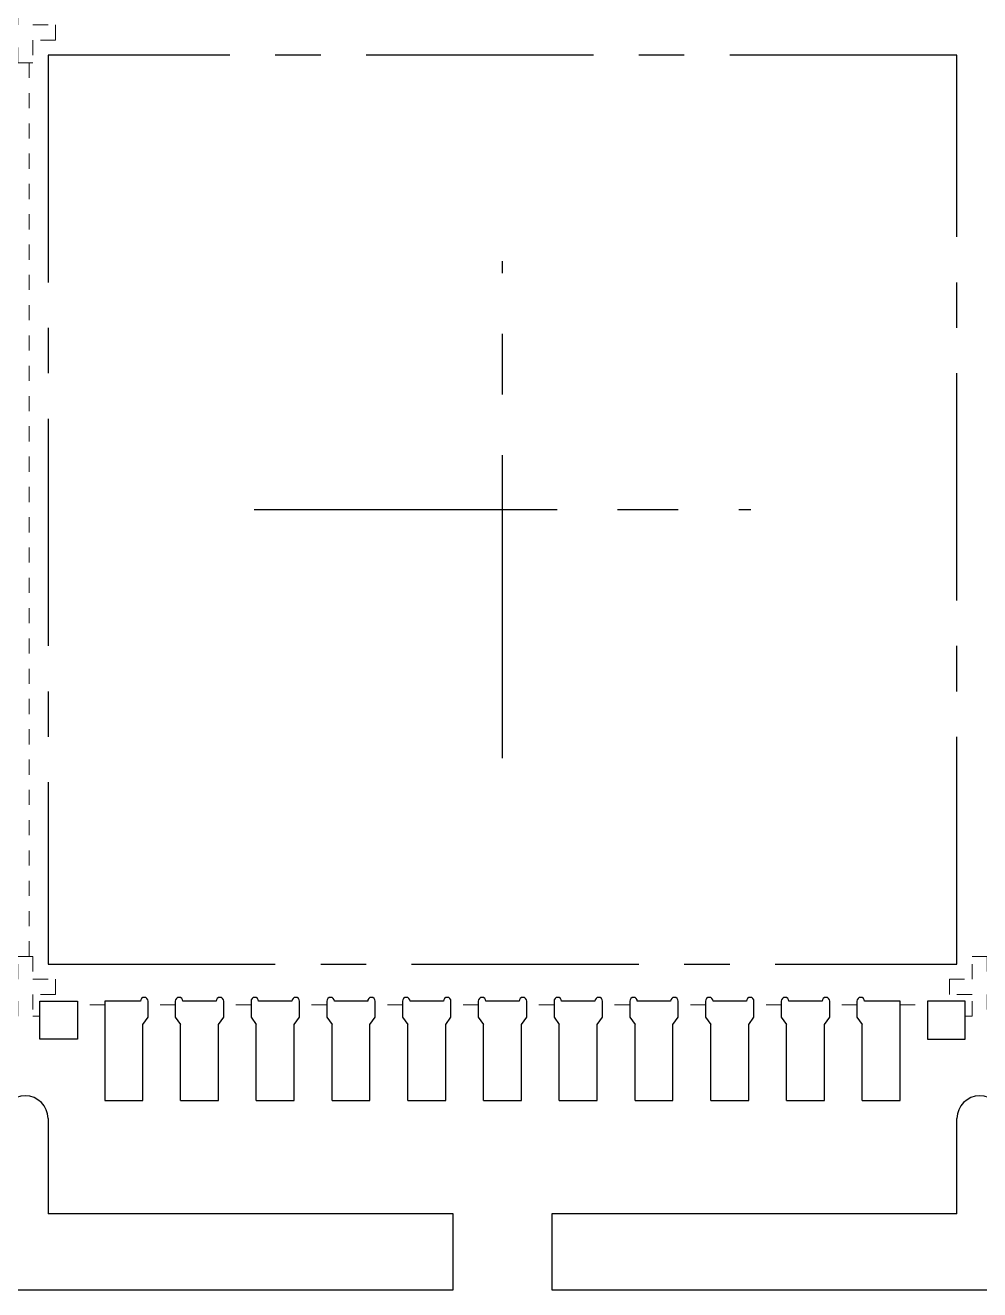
# Model space of a CAD drawing. Header units: millimetres. Extents: x 586 to 984, y 385 to 645.
# Drawn here: x 673.33 to 679.63, y 529.49 to 537.83 of the extents above; entities that cross this region are included whole.
import ezdxf

# ---------------------------------------------------------------- set-up
doc = ezdxf.new("R2010")
doc.units = ezdxf.units.MM
doc.linetypes.add('CENTER', pattern=[2, 1.25, -0.25, 0.25, -0.25])
doc.linetypes.add('HIDDEN', pattern=[0.375, 0.25, -0.125])
for name, color, linetype in [('1', 7, 'Continuous'), ('1D', 4, 'Continuous'), ('center', 1, 'Continuous'), ('LFBOT', 4, 'Continuous'), ('LFTOP', 7, 'Continuous'), ('PKG', 2, 'Continuous')]:
    doc.layers.add(name, color=color, linetype=linetype)

msp = doc.modelspace()

# ---------------------------------------------------------------- linework, layer by layer
at = {"layer": '1', "ltscale": 10}
for p, q in [((673.4784, 530.6169, -0.0958), (673.4784, 529.9869, -0.0958)), ((679.4784, 529.9869, -0.0958), (679.4784, 530.6169, -0.0958)), ((676.1534, 529.9869, -0.0958), (673.4784, 529.9869, -0.0958)), ((676.1534, 529.4869, -0.0958), (676.1534, 529.9869, -0.0958)), ((679.4784, 529.9869, -0.0958), (676.8034, 529.9869, -0.0958)), ((676.8034, 529.9869, -0.0958), (676.8034, 529.4869, -0.0958)), ((670.5034, 529.4869, -0.0958), (676.1534, 529.4869, -0.0958)), ((676.8034, 529.4869, -0.0958), (682.4534, 529.4869, -0.0958))]:
    msp.add_line(p, q, dxfattribs=at)
for centre in [(673.3284, 530.6169, -0.0958), (679.6284, 530.6169, -0.0958)]:
    msp.add_arc(centre, 0.15, 0, 180, dxfattribs=at)
at = {"layer": '1D', "linetype": 'HIDDEN', "lineweight": 0, "ltscale": 0.25, "elevation": -0.0958}
msp.add_lwpolyline([(673.5284, 537.7369), (673.3784, 537.7369), (673.3784, 537.5869), (673.2784, 537.5869), (673.2784, 537.7369), (673.1284, 537.7369), (673.1284, 537.8369), (673.2784, 537.8369), (673.2784, 537.9869), (673.3784, 537.9869), (673.3784, 537.8369), (673.5284, 537.8369)], close=True, dxfattribs=at)
at = {"layer": '1D', "linetype": 'HIDDEN', "lineweight": 0, "ltscale": 0.3, "elevation": -0.0958}
msp.add_lwpolyline([(673.3534, 537.5869), (673.3534, 531.6869)], dxfattribs=at)
at = {"layer": '1D', "linetype": 'HIDDEN', "lineweight": 0, "ltscale": 0.25, "elevation": -0.0958}
for points in [[(673.2334, 531.2919), (673.2784, 531.2919), (673.2784, 531.4369), (673.1284, 531.4369), (673.1284, 531.5369), (673.2784, 531.5369), (673.2784, 531.6869), (673.3784, 531.6869), (673.3784, 531.5369), (673.5284, 531.5369), (673.5284, 531.4369), (673.3784, 531.4369), (673.3784, 531.2919), (673.4234, 531.2919)], [(679.5334, 531.2919), (679.5784, 531.2919), (679.5784, 531.4369), (679.4284, 531.4369), (679.4284, 531.5369), (679.5784, 531.5369), (679.5784, 531.6869), (679.6784, 531.6869), (679.6784, 531.5369), (679.8284, 531.5369), (679.8284, 531.4369), (679.6784, 531.4369), (679.6784, 531.2919), (679.7234, 531.2919)]]:
    msp.add_lwpolyline(points, dxfattribs=at)
at = {"layer": 'center', "linetype": 'CENTER', "ltscale": 1.6}
for p, q in [((676.4784, 532.9969, -0.0958), (676.4784, 536.2769, -0.0958)), ((674.8384, 534.6369, -0.0958), (678.1184, 534.6369, -0.0958))]:
    msp.add_line(p, q, dxfattribs=at)
at = {"layer": 'LFBOT', "linetype": 'HIDDEN', "lineweight": 5, "ltscale": 0.3}
for p, q in [((673.8534, 531.3669, -0.0958), (673.6734, 531.3669, -0.0958)), ((674.3184, 531.3669, -0.0958), (674.1384, 531.3669, -0.0958)), ((674.8184, 531.3669, -0.0958), (674.6384, 531.3669, -0.0958)), ((675.3184, 531.3669, -0.0958), (675.1384, 531.3669, -0.0958)), ((675.8184, 531.3669, -0.0958), (675.6384, 531.3669, -0.0958)), ((676.3184, 531.3669, -0.0958), (676.1384, 531.3669, -0.0958)), ((676.8184, 531.3669, -0.0958), (676.6384, 531.3669, -0.0958)), ((677.3184, 531.3669, -0.0958), (677.1384, 531.3669, -0.0958)), ((677.8184, 531.3669, -0.0958), (677.6384, 531.3669, -0.0958)), ((678.3184, 531.3669, -0.0958), (678.1384, 531.3669, -0.0958)), ((678.8184, 531.3669, -0.0958), (678.6384, 531.3669, -0.0958)), ((679.1034, 531.3669, -0.0958), (679.2834, 531.3669, -0.0958))]:
    msp.add_line(p, q, dxfattribs=at)
at = {"layer": 'LFTOP', "color": 7}
for p, q in [((674.0884, 531.3919, -0.0958), (673.8534, 531.3919, -0.0958)), ((673.8534, 531.3919, -0.0958), (673.8534, 530.7369, -0.0958)), ((674.1384, 531.2869, -0.0958), (674.1384, 531.3919, -0.0958)), ((674.3184, 531.3919, -0.0958), (674.3184, 531.2869, -0.0958)), ((674.5884, 531.3919, -0.0958), (674.3684, 531.3919, -0.0958)), ((674.6384, 531.2869, -0.0958), (674.6384, 531.3919, -0.0958)), ((674.8184, 531.3919, -0.0958), (674.8184, 531.2869, -0.0958)), ((675.0884, 531.3919, -0.0958), (674.8684, 531.3919, -0.0958)), ((675.1384, 531.2869, -0.0958), (675.1384, 531.3919, -0.0958)), ((675.3184, 531.3919, -0.0958), (675.3184, 531.2869, -0.0958)), ((675.5884, 531.3919, -0.0958), (675.3684, 531.3919, -0.0958)), ((675.6384, 531.2869, -0.0958), (675.6384, 531.3919, -0.0958)), ((675.8184, 531.3919, -0.0958), (675.8184, 531.2869, -0.0958)), ((676.0884, 531.3919, -0.0958), (675.8684, 531.3919, -0.0958)), ((676.1384, 531.2869, -0.0958), (676.1384, 531.3919, -0.0958)), ((676.3184, 531.3919, -0.0958), (676.3184, 531.2869, -0.0958)), ((676.5884, 531.3919, -0.0958), (676.3684, 531.3919, -0.0958)), ((676.6384, 531.2869, -0.0958), (676.6384, 531.3919, -0.0958)), ((676.8184, 531.3919, -0.0958), (676.8184, 531.2869, -0.0958)), ((677.0884, 531.3919, -0.0958), (676.8684, 531.3919, -0.0958)), ((677.1384, 531.2869, -0.0958), (677.1384, 531.3919, -0.0958)), ((677.3184, 531.3919, -0.0958), (677.3184, 531.2869, -0.0958)), ((677.5884, 531.3919, -0.0958), (677.3684, 531.3919, -0.0958)), ((677.6384, 531.2869, -0.0958), (677.6384, 531.3919, -0.0958)), ((677.8184, 531.3919, -0.0958), (677.8184, 531.2869, -0.0958)), ((678.0884, 531.3919, -0.0958), (677.8684, 531.3919, -0.0958)), ((678.1384, 531.2869, -0.0958), (678.1384, 531.3919, -0.0958)), ((678.3184, 531.3919, -0.0958), (678.3184, 531.2869, -0.0958)), ((678.5884, 531.3919, -0.0958), (678.3684, 531.3919, -0.0958)), ((678.6384, 531.2869, -0.0958), (678.6384, 531.3919, -0.0958)), ((678.8184, 531.3919, -0.0958), (678.8184, 531.2869, -0.0958)), ((679.1034, 531.3919, -0.0958), (678.8684, 531.3919, -0.0958)), ((679.1034, 530.7369, -0.0958), (679.1034, 531.3919, -0.0958)), ((674.1034, 531.2369, -0.0958), (674.1384, 531.2869, -0.0958)), ((674.1034, 530.7369, -0.0958), (674.1034, 531.2369, -0.0958)), ((674.3184, 531.2869, -0.0958), (674.3534, 531.2369, -0.0958)), ((674.3534, 530.7369, -0.0958), (674.3534, 531.2369, -0.0958)), ((674.6034, 531.2369, -0.0958), (674.6384, 531.2869, -0.0958)), ((674.6034, 530.7369, -0.0958), (674.6034, 531.2369, -0.0958)), ((674.8184, 531.2869, -0.0958), (674.8534, 531.2369, -0.0958)), ((674.8534, 530.7369, -0.0958), (674.8534, 531.2369, -0.0958)), ((675.1034, 531.2369, -0.0958), (675.1384, 531.2869, -0.0958)), ((675.1034, 530.7369, -0.0958), (675.1034, 531.2369, -0.0958)), ((675.3184, 531.2869, -0.0958), (675.3534, 531.2369, -0.0958)), ((675.3534, 530.7369, -0.0958), (675.3534, 531.2369, -0.0958)), ((675.6034, 531.2369, -0.0958), (675.6384, 531.2869, -0.0958)), ((675.6034, 530.7369, -0.0958), (675.6034, 531.2369, -0.0958)), ((675.8184, 531.2869, -0.0958), (675.8534, 531.2369, -0.0958)), ((675.8534, 530.7369, -0.0958), (675.8534, 531.2369, -0.0958)), ((676.1034, 531.2369, -0.0958), (676.1384, 531.2869, -0.0958)), ((676.1034, 530.7369, -0.0958), (676.1034, 531.2369, -0.0958)), ((676.3184, 531.2869, -0.0958), (676.3534, 531.2369, -0.0958)), ((676.3534, 530.7369, -0.0958), (676.3534, 531.2369, -0.0958)), ((676.6034, 531.2369, -0.0958), (676.6384, 531.2869, -0.0958)), ((676.6034, 530.7369, -0.0958), (676.6034, 531.2369, -0.0958)), ((676.8184, 531.2869, -0.0958), (676.8534, 531.2369, -0.0958)), ((676.8534, 530.7369, -0.0958), (676.8534, 531.2369, -0.0958)), ((677.1034, 531.2369, -0.0958), (677.1384, 531.2869, -0.0958)), ((677.1034, 530.7369, -0.0958), (677.1034, 531.2369, -0.0958)), ((677.3184, 531.2869, -0.0958), (677.3534, 531.2369, -0.0958)), ((677.3534, 530.7369, -0.0958), (677.3534, 531.2369, -0.0958)), ((677.6034, 531.2369, -0.0958), (677.6384, 531.2869, -0.0958)), ((677.6034, 530.7369, -0.0958), (677.6034, 531.2369, -0.0958)), ((677.8184, 531.2869, -0.0958), (677.8534, 531.2369, -0.0958)), ((677.8534, 530.7369, -0.0958), (677.8534, 531.2369, -0.0958)), ((678.1034, 531.2369, -0.0958), (678.1384, 531.2869, -0.0958)), ((678.1034, 530.7369, -0.0958), (678.1034, 531.2369, -0.0958)), ((678.3184, 531.2869, -0.0958), (678.3534, 531.2369, -0.0958)), ((678.3534, 530.7369, -0.0958), (678.3534, 531.2369, -0.0958)), ((678.6034, 531.2369, -0.0958), (678.6384, 531.2869, -0.0958)), ((678.6034, 530.7369, -0.0958), (678.6034, 531.2369, -0.0958)), ((678.8184, 531.2869, -0.0958), (678.8534, 531.2369, -0.0958)), ((678.8534, 530.7369, -0.0958), (678.8534, 531.2369, -0.0958))]:
    msp.add_line(p, q, dxfattribs=at)
at = {"layer": 'LFTOP'}
for p, q in [((673.8534, 530.7369, -0.0958), (674.1034, 530.7369, -0.0958)), ((674.3534, 530.7369, -0.0958), (674.6034, 530.7369, -0.0958)), ((674.8534, 530.7369, -0.0958), (675.1034, 530.7369, -0.0958)), ((675.3534, 530.7369, -0.0958), (675.6034, 530.7369, -0.0958)), ((675.8534, 530.7369, -0.0958), (676.1034, 530.7369, -0.0958)), ((676.3534, 530.7369, -0.0958), (676.6034, 530.7369, -0.0958)), ((676.8534, 530.7369, -0.0958), (677.1034, 530.7369, -0.0958)), ((677.3534, 530.7369, -0.0958), (677.6034, 530.7369, -0.0958)), ((677.8534, 530.7369, -0.0958), (678.1034, 530.7369, -0.0958)), ((678.3534, 530.7369, -0.0958), (678.6034, 530.7369, -0.0958)), ((678.8534, 530.7369, -0.0958), (679.1034, 530.7369, -0.0958))]:
    msp.add_line(p, q, dxfattribs=at)
at = {"layer": 'LFTOP', "color": 7, "elevation": -0.0958}
for points in [[(673.4234, 531.3919), (673.6734, 531.3919), (673.6734, 531.1419), (673.4234, 531.1419)], [(679.5334, 531.3919), (679.2834, 531.3919), (679.2834, 531.1419), (679.5334, 531.1419)]]:
    msp.add_lwpolyline(points, close=True, dxfattribs=at)
at = {"layer": 'LFTOP', "color": 7}
for centre in [(674.1134, 531.3919, -0.0958), (674.3434, 531.3919, -0.0958), (674.6134, 531.3919, -0.0958), (674.8434, 531.3919, -0.0958), (675.1134, 531.3919, -0.0958), (675.3434, 531.3919, -0.0958), (675.6134, 531.3919, -0.0958), (675.8434, 531.3919, -0.0958), (676.1134, 531.3919, -0.0958), (676.3434, 531.3919, -0.0958), (676.6134, 531.3919, -0.0958), (676.8434, 531.3919, -0.0958), (677.1134, 531.3919, -0.0958), (677.3434, 531.3919, -0.0958), (677.6134, 531.3919, -0.0958), (677.8434, 531.3919, -0.0958), (678.1134, 531.3919, -0.0958), (678.3434, 531.3919, -0.0958), (678.6134, 531.3919, -0.0958), (678.8434, 531.3919, -0.0958)]:
    msp.add_arc(centre, 0.025, 0, 180, dxfattribs=at)
at = {"layer": 'PKG', "color": 2, "linetype": 'CENTER', "ltscale": 1.2}
for p, q in [((679.4784, 537.6369, -0.0958), (673.4784, 537.6369, -0.0958)), ((673.4784, 537.6369, -0.0958), (673.4784, 531.6369, -0.0958)), ((679.4784, 531.6369, -0.0958), (679.4784, 537.6369, -0.0958)), ((673.4784, 531.6369, -0.0958), (679.4784, 531.6369, -0.0958))]:
    msp.add_line(p, q, dxfattribs=at)

doc.saveas('drawing.dxf')
